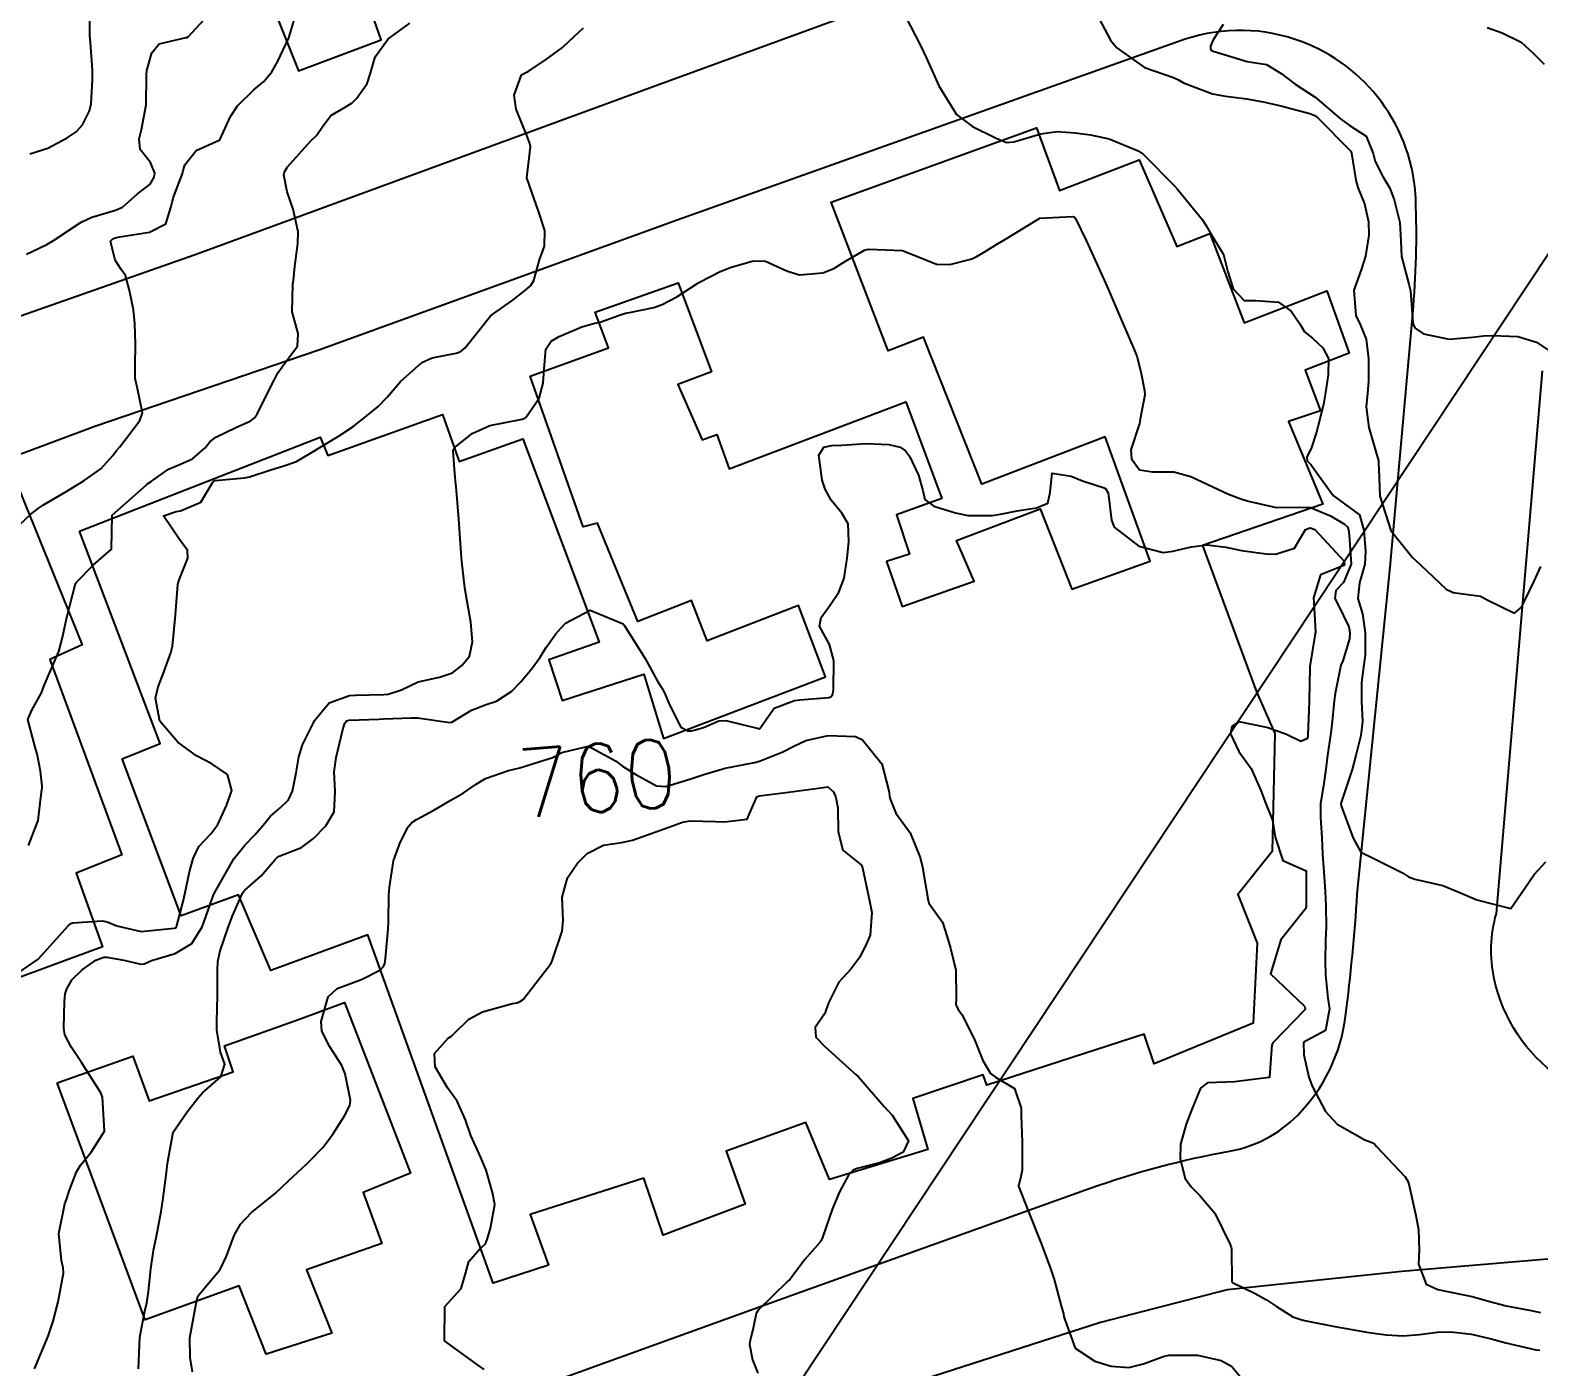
# Model space of a CAD drawing. Header units: metres. Extents: x 298520 to 308411, y 7433745 to 7450750.
# Drawn here: x 304091.1 to 304179.2, y 7439766.2 to 7439844.2 of the extents above; entities that cross this region are included whole.
import ezdxf
from ezdxf.enums import TextEntityAlignment as Align

# ---------------------------------------------------------------- set-up
doc = ezdxf.new("R2010")
doc.units = ezdxf.units.M
doc.header["$LTSCALE"] = 10
doc.linetypes.add('CONTINUO', pattern=[0])
for name, color, linetype in [('Cotas', 45, 'Continuous'), ('Curvas de Nivel 1m', 11, 'Continuous'), ('Curvas de Nivel 5m', 15, 'Continuous'), ('Edificações', 30, 'Continuous'), ('TEXTO', 45, 'Continuous'), ('Vias Primárias', 230, 'Continuous')]:
    doc.layers.add(name, color=color, linetype=linetype)
doc.styles.add('Style-STANDARD', font='STANDARD.shx')

msp = doc.modelspace()

# ---------------------------------------------------------------- linework, layer by layer
at = {"layer": 'Curvas de Nivel 1m', "flags": 128}
for points, elevation in [([(304091.04, 7439837.024), (304092.087, 7439837.352), (304093.213, 7439837.953), (304093.743, 7439838.3), (304094.105, 7439838.719), (304094.517, 7439839.536), (304094.609, 7439839.935), (304094.696, 7439841.375), (304094.689, 7439841.935), (304094.567, 7439843.527), (304094.536, 7439843.936), (304094.546, 7439845.578)], 753), ([(304090.835, 7439831.161), (304092.02, 7439831.723), (304092.41, 7439831.964), (304094.034, 7439833.029), (304094.653, 7439833.318), (304096.041, 7439833.735), (304096.45, 7439833.914), (304097.298, 7439834.657), (304098.063, 7439835.259), (304098.3, 7439835.657), (304098.326, 7439835.887), (304098.079, 7439836.508), (304097.468, 7439837.28), (304097.424, 7439837.9), (304097.551, 7439838.448), (304097.834, 7439839.894), (304097.853, 7439841.607), (304097.87, 7439841.894), (304098.153, 7439842.933), (304098.595, 7439843.449), (304100.162, 7439843.817), (304100.205, 7439843.827), (304100.303, 7439843.869), (304101.188, 7439844.849)], 754), ([(304090.958, 7439796.618), (304091.479, 7439797.971), (304091.51, 7439798.075), (304091.63, 7439799.098), (304091.728, 7439799.882), (304091.743, 7439799.968), (304091.752, 7439800.077), (304091.653, 7439800.961), (304091.467, 7439801.972), (304091.356, 7439802.285), (304090.906, 7439803.978), (304091.153, 7439804.521), (304091.709, 7439805.533), (304091.866, 7439805.968), (304091.978, 7439806.229), (304092.718, 7439807.955), (304092.939, 7439808.758), (304093.192, 7439809.949), (304093.685, 7439811.845), (304093.725, 7439811.941), (304093.784, 7439812.022), (304094.727, 7439812.997), (304095.803, 7439813.92), (304095.833, 7439815.92), (304097.851, 7439817.689), (304097.966, 7439817.775), (304098.12, 7439817.887), (304099.132, 7439818.609), (304099.868, 7439818.903), (304100.53, 7439819.206), (304101.271, 7439819.856), (304101.545, 7439820.195), (304101.889, 7439820.471), (304103.11, 7439821.047), (304103.899, 7439821.411), (304104.147, 7439821.571), (304104.32, 7439821.816), (304104.839, 7439822.885), (304105.314, 7439823.806), (304105.513, 7439824.221), (304105.938, 7439824.794), (304106.676, 7439825.789), (304106.701, 7439826.529), (304106.359, 7439827.794), (304106.403, 7439829.388), (304106.45, 7439829.793), (304106.498, 7439830.283), (304106.691, 7439831.79), (304106.708, 7439832.468), (304106.416, 7439833.794), (304106.058, 7439834.795), (304105.862, 7439835.802), (304105.901, 7439835.975), (304106.078, 7439836.263), (304107.458, 7439837.78), (304107.778, 7439838.095), (304108.105, 7439838.585), (304108.615, 7439839.265), (304109.448, 7439839.757), (304109.867, 7439840.011), (304110.128, 7439840.282), (304110.74, 7439841.141), (304110.925, 7439841.742), (304111.201, 7439842.691), (304111.971, 7439843.732), (304112.079, 7439843.816), (304112.165, 7439843.878), (304113.226, 7439844.666)], 756), ([(304142.188, 7439845.048), (304143.069, 7439843.356), (304143.419, 7439842.614), (304143.991, 7439841.342), (304144.138, 7439840.998), (304145.17, 7439839.329), (304146.106, 7439838.625), (304147.448, 7439837.958), (304148.097, 7439837.694), (304148.523, 7439837.719), (304150.102, 7439838.189), (304151.045, 7439838.319), (304152.103, 7439838.244), (304153.007, 7439838.141), (304154.1, 7439837.904), (304155.786, 7439837.203), (304156.091, 7439836.984), (304157.884, 7439835.182), (304158.07, 7439834.973), (304159.535, 7439833.158), (304159.732, 7439832.847), (304160.035, 7439832.349), (304160.776, 7439831.142), (304161.025, 7439830.123), (304161.334, 7439829.137), (304161.986, 7439828.452), (304162.654, 7439828.455), (304163.985, 7439828.352), (304164.717, 7439827.836), (304165.234, 7439827.091), (304165.504, 7439826.623), (304165.965, 7439826.246), (304166.568, 7439825.683), (304166.903, 7439825.071), (304166.896, 7439824.113), (304166.737, 7439823.072), (304166.606, 7439822.383), (304166.282, 7439821.076), (304166.206, 7439820.769), (304165.884, 7439819.815), (304165.637, 7439819.323), (304165.65, 7439819.083), (304165.77, 7439818.98), (304165.871, 7439818.872), (304167.184, 7439817.067), (304167.848, 7439816.582), (304168.72, 7439815.925), (304168.98, 7439815.043), (304169.073, 7439813.782), (304169.021, 7439813.042), (304168.71, 7439811.964), (304168.627, 7439811.047), (304168.885, 7439810.155), (304169.048, 7439809.041), (304169.05, 7439807.734), (304168.959, 7439807.042), (304168.825, 7439806.144), (304168.84, 7439805.043), (304168.886, 7439803.851), (304168.788, 7439803.043), (304168.495, 7439801.872), (304168.283, 7439801.051), (304167.643, 7439799.118), (304167.633, 7439799.07), (304167.641, 7439798.924), (304168.342, 7439797.049), (304168.791, 7439796.228), (304169.601, 7439795.84), (304171.22, 7439795.014), (304171.589, 7439794.776), (304171.954, 7439794.64), (304173.582, 7439794.287), (304174.753, 7439793.794), (304175.57, 7439793.446), (304177.563, 7439792.94), (304178.383, 7439794.13), (304178.915, 7439794.927), (304179.6, 7439795.656)], 757), ([(304153.332, 7439845.233), (304154.17, 7439843.662), (304154.548, 7439843.216), (304156.152, 7439842.065), (304157.846, 7439841.483), (304158.145, 7439841.35), (304158.249, 7439841.283), (304158.441, 7439841.176), (304160.134, 7439840.535), (304160.882, 7439840.392), (304162.13, 7439840.242), (304163.19, 7439840.051), (304164.124, 7439839.822), (304165.812, 7439839.388), (304166.116, 7439839.256), (304166.327, 7439839.078), (304168.095, 7439837.292), (304168.21, 7439837.174), (304168.258, 7439837.058), (304168.498, 7439835.475), (304168.628, 7439835.052), (304169.001, 7439834.103), (304169.252, 7439833.042), (304169.256, 7439832.263), (304169.071, 7439831.044), (304168.808, 7439830.251), (304168.385, 7439829.054), (304168.51, 7439827.584), (304168.764, 7439827.048), (304169.115, 7439826.194), (304169.25, 7439825.041), (304169.241, 7439823.732), (304169.181, 7439823.041), (304169.114, 7439822.241), (304169.266, 7439821.04), (304169.823, 7439819.081), (304169.831, 7439819.031), (304169.834, 7439818.992), (304169.864, 7439818.12), (304169.91, 7439817.029), (304169.919, 7439816.962), (304170.549, 7439815.023), (304171.809, 7439813.44), (304172.272, 7439813.005), (304173.789, 7439811.586), (304174.191, 7439811.388), (304175.785, 7439811.18), (304176.223, 7439810.956), (304177.772, 7439810.193), (304178.177, 7439810.534), (304178.38, 7439810.931), (304178.924, 7439812.053), (304179.31, 7439812.917)], 756), ([(304090.333, 7439789.16), (304091.523, 7439789.97), (304093.297, 7439791.944), (304093.427, 7439792.059), (304093.545, 7439792.1), (304095.262, 7439792.209), (304095.547, 7439792.159), (304096.119, 7439791.914), (304097.54, 7439791.599), (304099.461, 7439791.79), (304099.542, 7439791.812), (304099.579, 7439791.833), (304099.598, 7439791.869), (304100.004, 7439793.428), (304100.104, 7439793.865), (304100.365, 7439795.082), (304100.573, 7439795.86), (304100.907, 7439796.55), (304101.607, 7439797.302), (304102.012, 7439797.844), (304102.513, 7439798.953), (304102.834, 7439799.832), (304102.573, 7439800.757), (304101.658, 7439801.391), (304100.763, 7439801.859), (304099.671, 7439802.653), (304098.631, 7439803.881), (304098.371, 7439805.215), (304098.527, 7439805.882), (304098.86, 7439806.74), (304099.273, 7439807.875), (304099.358, 7439808.255), (304099.519, 7439809.872), (304099.538, 7439810.1), (304099.675, 7439811.871), (304099.689, 7439811.965), (304099.787, 7439812.23), (304100.266, 7439813.397), (304100.239, 7439813.866), (304099.811, 7439814.425), (304098.836, 7439815.88), (304099.582, 7439816.126), (304099.836, 7439816.176), (304101.028, 7439816.671), (304101.715, 7439817.851), (304101.788, 7439817.917), (304101.854, 7439817.94), (304103.577, 7439818.104), (304103.858, 7439818.161), (304105.108, 7439818.564), (304105.868, 7439818.792), (304106.61, 7439819.051), (304107.819, 7439819.771), (304107.883, 7439819.814), (304109.106, 7439820.543), (304109.896, 7439821.072), (304110.28, 7439821.365), (304110.733, 7439821.742), (304111.382, 7439822.262), (304111.914, 7439822.812), (304112.684, 7439823.719), (304113.94, 7439824.832), (304114.537, 7439825.101), (304115.948, 7439825.375), (304116.179, 7439825.447), (304116.445, 7439825.673), (304117.972, 7439827.585), (304118.008, 7439827.614), (304118.077, 7439827.649), (304119.195, 7439828.427), (304119.994, 7439829.062), (304120.295, 7439829.33), (304120.483, 7439829.625), (304120.803, 7439830.834), (304121.094, 7439831.619), (304121.116, 7439832.535), (304120.778, 7439833.623), (304120.073, 7439835.63), (304120.286, 7439837.433), (304120.249, 7439837.628), (304120.098, 7439837.989), (304119.437, 7439839.637), (304119.328, 7439840.441), (304119.759, 7439841.634), (304120.008, 7439841.768), (304120.145, 7439841.839), (304121.209, 7439842.563), (304122.159, 7439843.227), (304122.543, 7439843.604), (304123.383, 7439844.384)], 757), ([(304176.184, 7439844.398), (304177.048, 7439844.083), (304178.172, 7439843.541), (304178.854, 7439842.93), (304179.501, 7439842.265)], 754), ([(304091.297, 7439766.032), (304092.099, 7439767.957), (304092.394, 7439768.825), (304092.688, 7439769.949), (304092.99, 7439771.634), (304092.98, 7439771.945), (304092.879, 7439772.377), (304092.731, 7439773.949), (304093.081, 7439775.675), (304093.168, 7439775.943), (304093.358, 7439776.489), (304093.748, 7439777.557), (304093.987, 7439777.934), (304094.609, 7439778.703), (304095.403, 7439779.92), (304095.275, 7439781.921), (304095.177, 7439782.172), (304094.046, 7439783.934), (304093.462, 7439784.806), (304093.069, 7439785.546), (304093.018, 7439785.947), (304093.057, 7439787.515), (304093.093, 7439787.946), (304093.197, 7439788.245), (304093.506, 7439788.782), (304094.089, 7439789.36), (304094.882, 7439789.926), (304095.363, 7439790.084), (304095.525, 7439790.09), (304096.523, 7439789.91), (304097.52, 7439789.682), (304097.707, 7439789.71), (304098.143, 7439789.891), (304099.527, 7439790.314), (304100.498, 7439790.895), (304101.097, 7439791.854), (304101.217, 7439792.184), (304101.563, 7439793.17), (304101.745, 7439793.673), (304101.828, 7439793.846), (304102.136, 7439794.4), (304102.954, 7439795.83), (304103.601, 7439796.636), (304104.183, 7439797.238), (304104.662, 7439797.81), (304105.091, 7439798.335), (304105.628, 7439798.8), (304106.146, 7439799.284), (304106.378, 7439799.793), (304106.59, 7439800.854), (304106.754, 7439801.789), (304106.955, 7439802.502), (304107.597, 7439803.781), (304107.63, 7439803.834), (304107.685, 7439803.938), (304108.512, 7439804.957), (304109.707, 7439805.378), (304110.055, 7439805.399), (304111.708, 7439805.433), (304111.975, 7439805.459), (304112.751, 7439805.714), (304113.718, 7439806.168), (304114.962, 7439806.446), (304115.723, 7439806.707), (304116.27, 7439807.132), (304116.713, 7439807.67), (304116.895, 7439808.519), (304116.791, 7439809.67), (304116.585, 7439810.862), (304116.45, 7439811.673), (304116.271, 7439813.203), (304116.224, 7439813.676), (304116.108, 7439815.398), (304116.09, 7439815.677), (304115.934, 7439817.597), (304115.929, 7439817.679), (304115.863, 7439818.347), (304115.771, 7439819.681), (304115.793, 7439819.771), (304115.885, 7439819.883), (304116.884, 7439820.679), (304117.898, 7439821.157), (304119.797, 7439821.527), (304119.902, 7439821.554), (304119.952, 7439821.58), (304120.003, 7439821.629), (304120.788, 7439822.747), (304121.026, 7439823.619), (304121.087, 7439824.467), (304121.174, 7439825.618), (304121.489, 7439826.083), (304121.96, 7439826.342), (304123.291, 7439826.915), (304123.968, 7439827.11), (304124.356, 7439827.19), (304125.364, 7439827.566), (304125.827, 7439827.71), (304125.976, 7439827.741), (304127.484, 7439828.041), (304127.983, 7439828.218), (304128.842, 7439828.675), (304130.002, 7439829.43), (304130.046, 7439829.466), (304130.11, 7439829.509), (304131.356, 7439830.15), (304132.012, 7439830.396), (304133.321, 7439830.776), (304134.016, 7439830.753), (304135.294, 7439830.163), (304136.008, 7439829.96), (304137.363, 7439830.066), (304138.006, 7439830.324), (304138.68, 7439830.743), (304139.8, 7439831.393), (304140.024, 7439831.461), (304142.023, 7439831.37), (304144.012, 7439830.583), (304144.786, 7439830.558), (304146.016, 7439830.87), (304146.33, 7439831.005), (304146.843, 7439831.312), (304147.572, 7439831.76), (304148.03, 7439832.041), (304150.043, 7439833.27), (304151.942, 7439833.354), (304152.044, 7439833.34), (304152.12, 7439833.249), (304152.742, 7439831.951), (304153.072, 7439831.234), (304153.993, 7439829.22), (304154.854, 7439827.211), (304155.535, 7439825.627), (304155.702, 7439825.203), (304155.939, 7439824.29), (304156.155, 7439823.198), (304156.176, 7439822.942), (304155.906, 7439821.52), (304155.857, 7439821.247), (304155.841, 7439821.201), (304155.354, 7439819.732), (304155.39, 7439819.205), (304155.867, 7439818.565), (304156.621, 7439818.436), (304157.866, 7439818.448), (304158.867, 7439818.169), (304159.859, 7439817.713), (304161.066, 7439817.138), (304161.85, 7439816.847), (304162.241, 7439816.734), (304163.846, 7439816.369), (304165.144, 7439816.388), (304165.846, 7439816.369), (304167.025, 7439815.884), (304167.836, 7439815.389), (304168.017, 7439815.24), (304168.069, 7439815.056), (304168.113, 7439814.772), (304168.235, 7439813.054), (304167.792, 7439811.976), (304167.337, 7439811.515), (304167.283, 7439811.065), (304167.773, 7439810.023), (304168.092, 7439809.381), (304168.156, 7439809.054), (304168.129, 7439808.683), (304167.738, 7439807.404), (304167.636, 7439807.159), (304167.604, 7439807.061), (304167.293, 7439805.488), (304167.236, 7439805.065), (304167.095, 7439803.663), (304167.025, 7439803.067), (304166.854, 7439801.886), (304166.758, 7439801.069), (304166.613, 7439800.11), (304166.446, 7439799.072), (304166.435, 7439798.268), (304166.513, 7439797.071), (304166.558, 7439796.116), (304166.631, 7439795.07), (304166.719, 7439793.926), (304166.755, 7439793.068), (304166.761, 7439791.858), (304166.733, 7439791.068), (304166.715, 7439789.885), (304166.728, 7439789.068), (304166.868, 7439787.701), (304166.955, 7439787.065), (304166.734, 7439785.814), (304165.473, 7439785.123), (304165.437, 7439785.081), (304165.463, 7439784.386), (304165.762, 7439783.077), (304165.96, 7439782.553), (304166.725, 7439781.067), (304167.416, 7439780.338), (304169.032, 7439779.418), (304169.405, 7439779.283), (304169.565, 7439779.198), (304169.72, 7439779.035), (304171.377, 7439777.267), (304171.55, 7439777.008), (304171.626, 7439776.752), (304172.005, 7439775.003), (304172.164, 7439774.179), (304172.211, 7439773.001), (304172.165, 7439772.151), (304172.608, 7439770.997), (304173.3, 7439770.678), (304174.72, 7439770.391), (304175.296, 7439770.269), (304176.253, 7439769.991), (304177.291, 7439769.731), (304178.755, 7439769.458), (304179.287, 7439769.342)], 758), ([(304097.373, 7439766.037), (304097.456, 7439767.897), (304097.756, 7439769.413), (304097.87, 7439769.891), (304097.963, 7439770.564), (304098.102, 7439771.888), (304098.258, 7439772.946), (304098.448, 7439773.883), (304098.702, 7439775.235), (304098.793, 7439775.878), (304099.012, 7439777.518), (304099.052, 7439777.875), (304099.087, 7439778.164), (304099.403, 7439779.87), (304100.216, 7439781.061), (304100.851, 7439781.856), (304101.121, 7439782.159), (304101.432, 7439782.444), (304102.181, 7439783.1), (304102.428, 7439783.835), (304102.165, 7439784.544), (304101.952, 7439785.843), (304101.96, 7439786.325), (304101.989, 7439787.843), (304101.998, 7439789.36), (304102.02, 7439789.843), (304102.155, 7439790.466), (304102.612, 7439791.834), (304102.875, 7439792.508), (304103.447, 7439793.822), (304103.575, 7439793.996), (304104.549, 7439794.845), (304105.373, 7439795.802), (304105.476, 7439795.92), (304105.595, 7439796), (304106.896, 7439796.49), (304107.605, 7439797.033), (304108.322, 7439797.769), (304108.803, 7439798.584), (304108.875, 7439799.762), (304108.817, 7439800.925), (304108.921, 7439801.761), (304109.319, 7439803.395), (304109.435, 7439803.754), (304109.54, 7439803.897), (304109.686, 7439803.945), (304111.414, 7439804.005), (304111.687, 7439804.014), (304113.323, 7439804.071), (304113.688, 7439804.065), (304115.566, 7439803.8), (304115.685, 7439803.826), (304116.84, 7439804.525), (304117.701, 7439804.858), (304118.303, 7439805.052), (304119.201, 7439805.638), (304119.718, 7439806.177), (304120.376, 7439806.974), (304120.838, 7439807.619), (304121.188, 7439808.169), (304121.754, 7439808.983), (304122.046, 7439809.318), (304122.327, 7439809.602), (304123.771, 7439810.363), (304125.706, 7439809.561), (304125.762, 7439809.491), (304126.985, 7439807.547), (304127.719, 7439806.184), (304127.968, 7439805.789), (304128.118, 7439805.534), (304128.401, 7439804.831), (304129.075, 7439803.519), (304129.475, 7439803.308), (304129.681, 7439803.312), (304129.843, 7439803.347), (304130.386, 7439803.503), (304131.291, 7439803.892), (304131.689, 7439803.912), (304133.521, 7439803.462), (304133.662, 7439803.44), (304133.683, 7439803.444), (304134.523, 7439804.629), (304135.708, 7439805.091), (304136.018, 7439805.127), (304137.711, 7439805.263), (304137.833, 7439805.296), (304137.92, 7439805.417), (304137.984, 7439805.684), (304138.007, 7439807.416), (304137.747, 7439808.355), (304137.175, 7439809.426), (304137.259, 7439809.934), (304137.775, 7439810.64), (304138.29, 7439811.412), (304138.618, 7439812.235), (304138.78, 7439813.405), (304138.873, 7439814.349), (304138.843, 7439815.405), (304138.464, 7439816.035), (304137.847, 7439816.788), (304137.507, 7439817.423), (304137.331, 7439817.955), (304137.138, 7439819.427), (304137.429, 7439819.883), (304137.889, 7439819.981), (304138.477, 7439820), (304139.89, 7439820.101), (304141.223, 7439820.044), (304141.888, 7439819.894), (304142.201, 7439819.681), (304142.418, 7439819.362), (304142.96, 7439818.26), (304143.201, 7439817.35), (304143.327, 7439816.827), (304143.844, 7439816.44), (304145.116, 7439816.051), (304145.839, 7439815.887), (304147.259, 7439815.885), (304147.84, 7439815.983), (304148.72, 7439816.165), (304149.844, 7439816.347), (304150.5, 7439816.61), (304150.64, 7439817.262), (304150.759, 7439818.371), (304151.867, 7439818.185), (304152.535, 7439817.915), (304153.856, 7439817.485), (304154.039, 7439817.218), (304154.225, 7439815.612), (304154.391, 7439815.222), (304155.816, 7439814.097), (304157.255, 7439813.742), (304157.812, 7439813.813), (304158.909, 7439814.071), (304159.819, 7439814.19), (304160.907, 7439814.049), (304161.814, 7439813.846), (304163.274, 7439813.653), (304163.811, 7439813.632), (304164.923, 7439813.986), (304165.568, 7439815.084), (304165.834, 7439815.182), (304166.104, 7439815.077), (304167.806, 7439813.246), (304167.843, 7439813.059), (304167.802, 7439812.981), (304166.446, 7439812.424), (304166.023, 7439811.078), (304166.046, 7439810.811), (304166.138, 7439809.076), (304166.092, 7439808.742), (304165.817, 7439807.079), (304165.813, 7439806.998), (304165.768, 7439805.079), (304165.768, 7439805.024), (304165.695, 7439803.08), (304165.681, 7439802.87), (304165.287, 7439802.694), (304164.459, 7439803.098), (304163.687, 7439803.379), (304163.298, 7439803.505), (304161.694, 7439803.845), (304161.262, 7439803.562), (304161.183, 7439803.135), (304161.673, 7439802.105), (304162.395, 7439801.123), (304162.944, 7439799.823), (304163.221, 7439799.114), (304163.628, 7439798.09), (304163.789, 7439797.107), (304164.242, 7439795.743), (304165.593, 7439795.131), (304165.603, 7439795.08), (304165.6, 7439793.08), (304165.595, 7439793.048), (304165.561, 7439792.915), (304164.122, 7439791.101), (304163.523, 7439789.11), (304165.495, 7439787.227), (304165.546, 7439787.079), (304165.541, 7439787.031), (304165.492, 7439786.983), (304163.664, 7439785.107), (304163.601, 7439784.978), (304163.467, 7439783.11), (304163.442, 7439783.057), (304161.726, 7439782.841), (304161.44, 7439782.806), (304159.832, 7439782.754), (304159.436, 7439782.447), (304158.909, 7439781.158), (304158.581, 7439780.329), (304158.252, 7439779.167), (304158.24, 7439778.318), (304158.539, 7439777.163), (304158.882, 7439776.671), (304159.363, 7439776.197), (304160.272, 7439775.141), (304161.156, 7439773.302), (304161.217, 7439773.131), (304161.234, 7439773.042), (304161.258, 7439771.13), (304161.302, 7439771.08), (304162.63, 7439770.451), (304163.293, 7439770.076), (304163.873, 7439769.686), (304164.828, 7439769.087), (304165.28, 7439768.918), (304165.497, 7439768.861), (304167.275, 7439768.517), (304167.93, 7439768.397), (304169.27, 7439768.162), (304170.274, 7439768.019), (304171.267, 7439767.96), (304172.222, 7439768.047), (304173.271, 7439768.185), (304174.054, 7439768.196), (304175.27, 7439768.066), (304176.419, 7439767.795), (304177.262, 7439767.559), (304179.024, 7439767.155), (304179.256, 7439767.138)], 759), ([(304117.583, 7439766.001), (304117.239, 7439766.232), (304115.253, 7439767.68), (304115.283, 7439769.68), (304116.231, 7439770.733), (304116.503, 7439771.668), (304116.676, 7439772.303), (304117.324, 7439773.051), (304117.647, 7439773.336), (304117.771, 7439773.653), (304117.954, 7439774.266), (304118.206, 7439775.647), (304118.061, 7439776.35), (304117.696, 7439777.655), (304117.384, 7439778.392), (304116.79, 7439779.666), (304116.489, 7439780.593), (304116, 7439781.674), (304115.435, 7439782.458), (304114.707, 7439783.687), (304114.678, 7439784.471), (304115.47, 7439785.36), (304115.664, 7439785.486), (304115.87, 7439785.676), (304116.68, 7439786.468), (304117.485, 7439786.906), (304119.237, 7439787.381), (304119.491, 7439787.433), (304119.637, 7439787.483), (304119.846, 7439787.626), (304120.57, 7439788.556), (304121.388, 7439789.611), (304121.45, 7439789.684), (304121.525, 7439789.824), (304122.139, 7439791.601), (304122.19, 7439792.241), (304122.141, 7439793.601), (304122.454, 7439794.723), (304123.035, 7439795.588), (304123.599, 7439796.146), (304124.54, 7439796.634), (304125.605, 7439796.798), (304126.243, 7439796.918), (304127.612, 7439797.411), (304127.936, 7439797.535), (304129.161, 7439797.976), (304129.621, 7439798.047), (304131.098, 7439798.018), (304131.62, 7439797.99), (304132.946, 7439798.148), (304133.504, 7439799.462), (304133.644, 7439799.524), (304135.35, 7439799.738), (304135.646, 7439799.767), (304137.111, 7439799.963), (304137.649, 7439800.051), (304137.979, 7439799.748), (304138.119, 7439799.413), (304138.232, 7439798.813), (304138.265, 7439797.41), (304138.536, 7439796.34), (304139.594, 7439795.478), (304139.653, 7439795.389), (304139.678, 7439795.303), (304140.094, 7439793.385), (304140.232, 7439792.707), (304140.131, 7439791.384), (304139.957, 7439790.967), (304139.53, 7439790.092), (304139.004, 7439789.398), (304138.289, 7439788.631), (304137.699, 7439787.417), (304137.487, 7439786.805), (304136.923, 7439785.981), (304136.946, 7439785.425), (304137.465, 7439784.887), (304139.107, 7439783.395), (304139.294, 7439783.244), (304139.44, 7439783.108), (304140.949, 7439781.375), (304141.418, 7439780.861), (304142.359, 7439779.36), (304142.054, 7439778.703), (304141.388, 7439778.343), (304140.682, 7439778.078), (304139.378, 7439777.748), (304139.129, 7439777.641), (304138.891, 7439777.397), (304138.344, 7439776.386), (304137.92, 7439775.411), (304137.336, 7439773.718), (304137.255, 7439773.5), (304137.194, 7439773.421), (304136.315, 7439772.433), (304135.563, 7439771.437), (304135.453, 7439771.287), (304135.3, 7439771.137), (304133.59, 7439769.465), (304133.467, 7439769.281), (304133.266, 7439768.329), (304133.094, 7439767.633), (304133.08, 7439767.472), (304133.244, 7439766.558), (304133.562, 7439765.791)], 761)]:
    msp.add_lwpolyline(points, dxfattribs=dict(at, elevation=elevation))
at = {"layer": 'Curvas de Nivel 5m', "flags": 128}
for points, elevation in [([(304090.439, 7439815.369), (304091.099, 7439815.977), (304091.516, 7439816.294), (304091.838, 7439816.51), (304093.236, 7439817.338), (304093.851, 7439817.716), (304093.987, 7439817.803), (304094.209, 7439817.936), (304095.174, 7439818.617), (304095.875, 7439819.402), (304096.103, 7439819.693), (304096.286, 7439819.914), (304097.454, 7439821.453), (304097.608, 7439821.894), (304097.33, 7439823.311), (304097.178, 7439823.901), (304097.189, 7439824.646), (304097.213, 7439825.901), (304097.175, 7439827.112), (304097.086, 7439827.903), (304096.849, 7439829.048), (304096.624, 7439829.911), (304096.366, 7439830.274), (304096.012, 7439830.811), (304095.741, 7439831.923), (304095.882, 7439832.063), (304096.025, 7439832.114), (304096.282, 7439832.173), (304098.028, 7439832.443), (304098.973, 7439832.941), (304099.276, 7439833.878), (304099.429, 7439834.5), (304099.952, 7439835.871), (304099.977, 7439835.968), (304100.078, 7439836.385), (304100.74, 7439837.21), (304102.093, 7439837.815), (304102.129, 7439837.849), (304102.751, 7439839.202), (304103.173, 7439839.834), (304104.132, 7439840.774), (304104.695, 7439841.256), (304105.172, 7439841.81), (304105.516, 7439842.439), (304106.163, 7439843.8), (304106.623, 7439845.357)], 755), ([(304160.754, 7439844.575), (304160.171, 7439843.681), (304160.007, 7439843.311), (304160.017, 7439843.152), (304160.08, 7439843.069), (304160.162, 7439843.026), (304160.356, 7439842.953), (304162.156, 7439842.426), (304163.275, 7439842.234), (304164.149, 7439841.724), (304164.952, 7439841.092), (304166.132, 7439840.332), (304167.601, 7439839.065), (304168.109, 7439838.701), (304169.114, 7439838.056), (304169.519, 7439837.039), (304169.625, 7439836.574), (304170.08, 7439835.7), (304170.499, 7439835.026), (304170.749, 7439834.337), (304171.071, 7439833.02), (304171.123, 7439831.928), (304171.17, 7439831.019), (304171.601, 7439829.411), (304171.692, 7439829.013), (304171.828, 7439827.158), (304171.873, 7439827.011), (304171.971, 7439826.836), (304172.462, 7439826.512), (304173.965, 7439826.192), (304175.313, 7439826.316), (304175.967, 7439826.391), (304176.516, 7439826.405), (304177.967, 7439826.356), (304179.052, 7439826.012), (304179.958, 7439825.411)], 755), ([(304100.543, 7439765.857), (304100.398, 7439766.702), (304100.385, 7439767.859), (304100.525, 7439768.597), (304100.741, 7439769.855), (304100.856, 7439770.286), (304101.293, 7439770.837), (304102.148, 7439771.837), (304102.522, 7439772.625), (304102.963, 7439773.826), (304103.34, 7439774.495), (304103.978, 7439775.182), (304104.765, 7439775.806), (304105.094, 7439776.064), (304105.358, 7439776.289), (304106.136, 7439777.022), (304106.969, 7439777.784), (304107.182, 7439777.976), (304107.379, 7439778.165), (304108.166, 7439778.993), (304108.743, 7439779.76), (304109.414, 7439780.817), (304109.734, 7439781.433), (304109.768, 7439781.747), (304109.446, 7439783.269), (304109.257, 7439783.753), (304108.556, 7439784.856), (304108.093, 7439785.771), (304108.048, 7439786.341), (304108.458, 7439787.766), (304108.989, 7439788.269), (304109.504, 7439788.459), (304110.448, 7439788.801), (304111.517, 7439789.36), (304111.697, 7439789.55), (304111.766, 7439789.726), (304111.81, 7439790.01), (304111.968, 7439791.724), (304111.978, 7439792.154), (304112.009, 7439793.723), (304112.036, 7439794.182), (304112.279, 7439795.72), (304112.673, 7439796.783), (304113.143, 7439797.707), (304113.358, 7439797.963), (304113.619, 7439798.126), (304114.643, 7439798.675), (304115.637, 7439799.265), (304115.903, 7439799.414), (304116.354, 7439799.673), (304117.111, 7439800.203), (304117.652, 7439800.528), (304119.007, 7439800.99), (304119.658, 7439801.153), (304120.023, 7439801.262), (304121.132, 7439801.615), (304121.531, 7439801.744), (304121.665, 7439801.796), (304122.116, 7439802.052), (304123.671, 7439802.419), (304125.248, 7439801.564), (304125.66, 7439801.25), (304126.439, 7439800.768), (304127.649, 7439800.1), (304128.186, 7439800.07), (304129.653, 7439800.503), (304130.402, 7439800.756), (304131.659, 7439801.142), (304133.363, 7439801.465), (304133.664, 7439801.539), (304135.031, 7439802.085), (304135.673, 7439802.422), (304136.363, 7439802.746), (304137.679, 7439803.049), (304139.264, 7439802.981), (304139.677, 7439802.787), (304140.813, 7439801.378), (304141.211, 7439799.81), (304141.284, 7439799.374), (304141.63, 7439798.511), (304142.459, 7439797.362), (304143.045, 7439795.909), (304143.185, 7439795.354), (304143.519, 7439793.395), (304143.528, 7439793.35), (304143.562, 7439793.244), (304144.346, 7439792.133), (304144.601, 7439791.334), (304144.831, 7439790.625), (304145.124, 7439789.326), (304145.143, 7439787.681), (304145.134, 7439787.325), (304145.248, 7439787.081), (304145.487, 7439786.743), (304146.203, 7439785.313), (304146.704, 7439784.057), (304147.152, 7439783.303), (304147.441, 7439783.076), (304148.567, 7439782.416), (304148.943, 7439781.277), (304148.954, 7439780.813), (304149.002, 7439779.276), (304149, 7439777.654), (304148.923, 7439777.277), (304148.793, 7439776.705), (304149.353, 7439775.27), (304150.153, 7439773.262), (304150.658, 7439771.908), (304150.873, 7439771.254), (304151.288, 7439769.716), (304151.417, 7439769.249), (304151.45, 7439769.079), (304152.099, 7439767.242), (304153.246, 7439766.495), (304154.215, 7439766.188), (304155.242, 7439766.117), (304156.107, 7439766.329), (304157.249, 7439766.77), (304157.579, 7439766.847), (304159.25, 7439766.839), (304160.635, 7439766.528), (304161.244, 7439766.2), (304162.141, 7439765.121)], 760)]:
    msp.add_lwpolyline(points, dxfattribs=dict(at, elevation=elevation))
at = {"layer": 'Edificações'}
msp.add_lwpolyline([(304102.185, 7439853.251), (304106.733, 7439841.871), (304111.56, 7439843.686), (304108.913, 7439851.266)], dxfattribs=at)
for points in [[(304093.926, 7439814.973), (304107.988, 7439820.466), (304108.441, 7439819.401), (304115.142, 7439821.791), (304116.112, 7439819.047), (304119.828, 7439820.371), (304124.292, 7439808.503), (304121.351, 7439807.47), (304122.127, 7439805.082), (304126.91, 7439806.631), (304128.044, 7439802.872), (304137.52, 7439806.472), (304135.936, 7439810.643), (304130.603, 7439808.577), (304129.698, 7439810.933), (304126.559, 7439809.707), (304124.2, 7439815.454), (304123.359, 7439815.228), (304120.255, 7439824.029), (304124.845, 7439825.68), (304124.07, 7439827.778), (304128.917, 7439829.489), (304130.857, 7439824.289), (304128.885, 7439823.546), (304130.307, 7439820.312), (304131.176, 7439820.62), (304131.891, 7439818.617), (304142.216, 7439822.533), (304144.313, 7439816.887), (304141.671, 7439815.93), (304142.431, 7439813.642), (304141.077, 7439813.213), (304142.002, 7439810.569), (304146.197, 7439812.053), (304145.173, 7439814.429), (304150.061, 7439816.285), (304151.905, 7439811.582), (304156.488, 7439813.218), (304153.864, 7439820.482), (304146.653, 7439817.732), (304143.253, 7439826.31), (304141.188, 7439825.512), (304137.856, 7439834.205), (304149.849, 7439838.539), (304151.182, 7439834.876), (304155.844, 7439836.673), (304158.044, 7439831.608), (304159.975, 7439832.373), (304161.975, 7439827.151), (304166.804, 7439829.013), (304168.104, 7439825.378), (304165.539, 7439824.377), (304166.438, 7439822.016), (304164.573, 7439821.384), (304166.572, 7439816.549), (304159.543, 7439814.151), (304162.706, 7439805.59), (304163.772, 7439803.162), (304163.607, 7439796.26), (304161.607, 7439793.745), (304162.74, 7439790.918), (304162.509, 7439786.233), (304156.716, 7439783.867), (304156.131, 7439785.599), (304146.938, 7439782.615), (304146.729, 7439783.22), (304142.614, 7439781.843), (304143.49, 7439778.851), (304137.744, 7439777.108), (304136.364, 7439780.437), (304131.718, 7439778.756), (304132.829, 7439775.662), (304128.042, 7439773.847), (304126.897, 7439777.176), (304120.261, 7439775.057), (304121.339, 7439772.098), (304118.103, 7439771.054), (304110.773, 7439791.399), (304105.12, 7439789.303), (304103.214, 7439793.731), (304099.879, 7439792.499), (304096.434, 7439801.684), (304098.646, 7439802.568)], [(304092.627, 7439782.754), (304097.057, 7439784.3), (304098.007, 7439781.701), (304102.905, 7439783.399), (304102.412, 7439784.909), (304106.737, 7439786.455), (304109.41, 7439787.438), (304113.281, 7439777.476), (304110.503, 7439776.352), (304111.593, 7439773.367), (304107.197, 7439771.821), (304108.674, 7439768.134), (304104.84, 7439766.893), (304103.257, 7439770.897), (304097.767, 7439768.895)]]:
    msp.add_lwpolyline(points, close=True, dxfattribs=at)
at = {"layer": 'Edificações', "elevation": 756.648}
msp.add_lwpolyline([(304090.448, 7439817.323), (304094.08, 7439808.336), (304092.193, 7439807.488), (304096.409, 7439796.071), (304093.735, 7439795.003), (304095.278, 7439790.687), (304080.893, 7439785.399)], dxfattribs=at)
at = {"layer": 'TEXTO', "linetype": 'CONTINUO'}
msp.add_polyline3d([(304235.983, 7439915.933, 0), (304120.931, 7439742.51, 0)], dxfattribs=at)
at = {"layer": 'Vias Primárias'}
for points, elevation in [([(304003.406, 7439795.942), (304043.138, 7439810.594), (304072.216, 7439821.147), (304100.689, 7439831.137), (304127.451, 7439840.958), (304159.144, 7439852.54, 0.002408)], 751.472), ([(304095.607, 7439755.911), (304134.039, 7439769.797), (304152.984, 7439776.588, -0.041794), (304161.125, 7439778.759, 0.154876), (304165.089, 7439780.844, 0.165036), (304167.907, 7439786.65, 0.014694), (304168.59, 7439793.78), (304170.511, 7439812.874), (304171.832, 7439827.679, 0.031706), (304172.003, 7439834.349, 0.151098), (304170, 7439840.053, 0.144669), (304165.311, 7439843.587, 0.17122), (304158.531, 7439843.718), (304128.854, 7439833.151), (304107.916, 7439825.561), (304094.827, 7439821.098), (304070.639, 7439812.058), (304046.416, 7439803.399), (304041.569, 7439801.724, 0.07786), (304038.651, 7439800.175, 0.106283), (304035.266, 7439796.28, 0.177864), (304034.409, 7439790.673, 0.042464), (304036.208, 7439784.536, -0.036067), (304037.637, 7439779.885, 0.796248)], 760.021)]:
    msp.add_lwpolyline(points, format="xyb", dxfattribs=dict(at, elevation=elevation))
for points in [[(304180.377, 7439783.09, -0.188689), (304176.589, 7439788.827, -0.122213), (304176.713, 7439792.642), (304179.401, 7439824.343)], [(304451.483, 7439749.95), (304445.667, 7439754.509), (304424.297, 7439768.96), (304384.543, 7439795.253, -0.004602), (304372.936, 7439803.084, 0.05332), (304358.395, 7439810.956, 0.097274), (304330.236, 7439816.539, 0.080796), (304314.2, 7439813.961, 0.043313), (304295.433, 7439805.865, -0.013075), (304282.923, 7439799.546), (304259.868, 7439788.395, 0.000674), (304252.865, 7439784.996, -0.038331), (304245.658, 7439782.146, -0.01595), (304237.504, 7439779.907, -0.03173), (304225.8, 7439777.865, 0.01135), (304215.064, 7439776.44, -0.019052), (304201.114, 7439774.806), (304187.294, 7439773.098), (304171.184, 7439771.736), (304160.992, 7439770.651), (304153.579, 7439768.744), (304143.246, 7439765.413), (304123.055, 7439757.868), (304106.091, 7439751.882)]]:
    msp.add_lwpolyline(points, format="xyb", dxfattribs=at)

# ---------------------------------------------------------------- texts
at = {"layer": 'Cotas', "style": 'Style-STANDARD'}
msp.add_text('760', height=4, rotation=4.33423, dxfattribs=at).set_placement((304124.183, 7439800.551, 760), align=Align.MIDDLE_CENTER)

doc.saveas('drawing.dxf')
